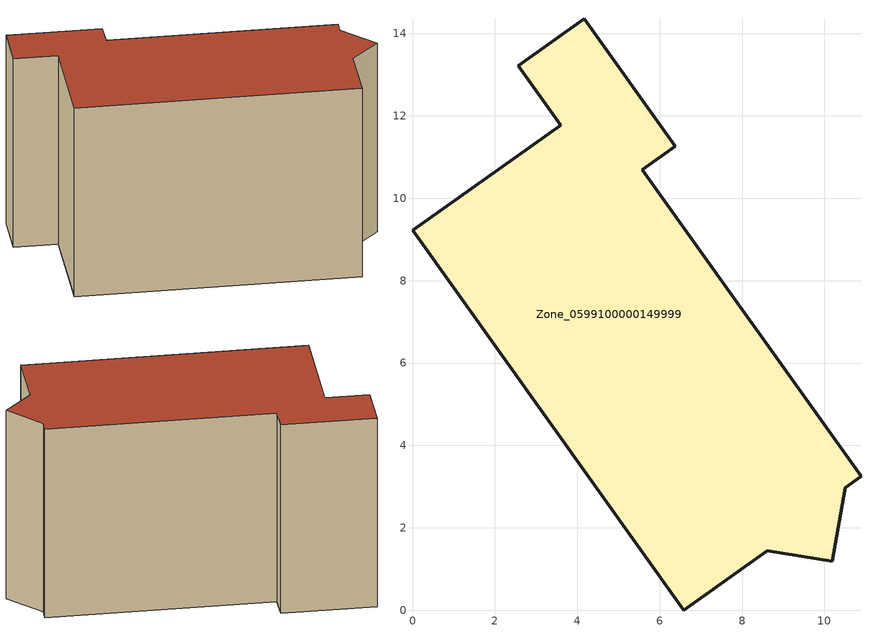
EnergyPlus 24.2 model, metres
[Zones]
Zone_0599100000149999
 floor ground (C_G): 8.62,1.45 6.59,0 0,9.22 3.6,11.78 2.57,13.22 4.17,14.36 6.38,11.27 5.58,10.7 10.89,3.25 10.51,2.98 10.19,1.19 z0
 wall outside (C_F): 6.38,11.27 4.17,14.36 2.57,13.22 3.6,11.78 0,9.22 6.59,0 8.62,1.45 10.19,1.19 10.51,2.98 10.89,3.25 5.58,10.7 6.38,11.27 z0:8.31
 roof outside (C_R): 10.51,2.98 10.89,3.25 5.58,10.7 6.38,11.27 4.17,14.36 2.57,13.22 3.6,11.78 0,9.22 6.59,0 8.62,1.45 10.19,1.19 z8.31
[BUILDING]
Pand.0599100000149999: North Axis=0; Terrain=City; Loads Convergence Tolerance Value=0.04; Temperature Convergence Tolerance Value=0.4; Solar Distribution=FullExterior; Maximum Number of Warmup Days=25; Minimum Number of Warmup Days=1
[Site:Location]
Rotterdam.The.Hague.AP_ZH_NLD Design_Conditions: Latitude=51.96; Longitude=4.45; Time Zone=1; Elevation=-4.5
[SITE:GROUNDTEMPERATURE:BUILDINGSURFACE]
18, 18, 18, 18, 18, 18, 18, 18, 18, 18, 18, 18
[MATERIAL] Thermal Absorptance=0.9; Solar Absorptance=0.7; Visible Absorptance=0.7
Name | Roughness | Thickness | Conductivity | Density | Specific Heat
G.TI.1975-1991 | MediumSmooth | 0.15 | 0.288461 | 540 | 1210
F.TI.1975-1991 | Rough | 0.3 | 0.230769 | 1920 | 840
R.TI.1975-1991 | MediumRough | 0.2 | 0.153846 | 1500 | 1000
[CONSTRUCTION]
C_G: G.TI.1975-1991
C_F: F.TI.1975-1991
C_R: R.TI.1975-1991
[ZONE]
Zone_0599100000149999: Type=1; Multiplier=1; Ceiling Height=Autocalculate; Volume=Autocalculate; Floor Area=autocalculate; Part of Total Floor Area=Yes
[ZONEINFILTRATION:DESIGNFLOWRATE]
Infil_Zone_0599100000149999: Zone or ZoneList or Space or SpaceList=Zone_0599100000149999; Schedule=AlwaysOn; Design Flow Rate Calculation Method=Flow/Area; Flow Rate per Floor Area=0.003; Constant Term Coefficient=1; Temperature Term Coefficient=0; Velocity Term Coefficient=0; Velocity Squared Term Coefficient=0
[HVACTEMPLATE:ZONE:IDEALLOADSAIRSYSTEM]
Zone_0599100000149999: Maximum Heating Supply Air Temperature=50; Minimum Cooling Supply Air Temperature=13; Maximum Heating Supply Air Humidity Ratio=0.0156; Minimum Cooling Supply Air Humidity Ratio=0.0077; Heating Limit=NoLimit; Cooling Limit=NoLimit; Dehumidification Control Type=ConstantSensibleHeatRatio; Cooling Sensible Heat Ratio=0.7; Dehumidification Setpoint=60; Humidification Control Type=None; Humidification Setpoint=30; Outdoor Air Method=None; Outdoor Air Flow Rate per Person=0.00944; Outdoor Air Flow Rate per Zone Floor Area=0; Outdoor Air Flow Rate per Zone=0; Demand Controlled Ventilation Type=None; Outdoor Air Economizer Type=NoEconomizer; Heat Recovery Type=None; Sensible Heat Recovery Effectiveness=0.7; Latent Heat Recovery Effectiveness=0.65
[ZONECONTROL:THERMOSTAT]
ThermostatControl_Zone_0599100000149999: Zone or ZoneList=Zone_0599100000149999; Control Type Schedule=DualSetpointControlType; Control 1=Thermostat_Zone_0599100000149999; Temperature Difference Between Cutout And Setpoint=0
[THERMOSTATSETPOINT:DUALSETPOINT]
Thermostat_Zone_0599100000149999: Heating Setpoint Temperature Schedule=HeatingSetpoint_Zone_0599100000149999; Cooling Setpoint Temperature Schedule=CoolingSetpoint_Zone_0599100000149999
[SCHEDULE:COMPACT]
HeatingSetpoint_Zone_0599100000149999: Through: 12/31, For: AllDays, Until: 24:00, 21
CoolingSetpoint_Zone_0599100000149999: Through: 12/31, For: AllDays, Until: 24:00, 24
DualSetpointControlType: Through: 12/31, For: AllDays, Until: 24:00, 4
AlwaysOn: Through: 12/31, For: AllDays, Until: 24:00, 1
